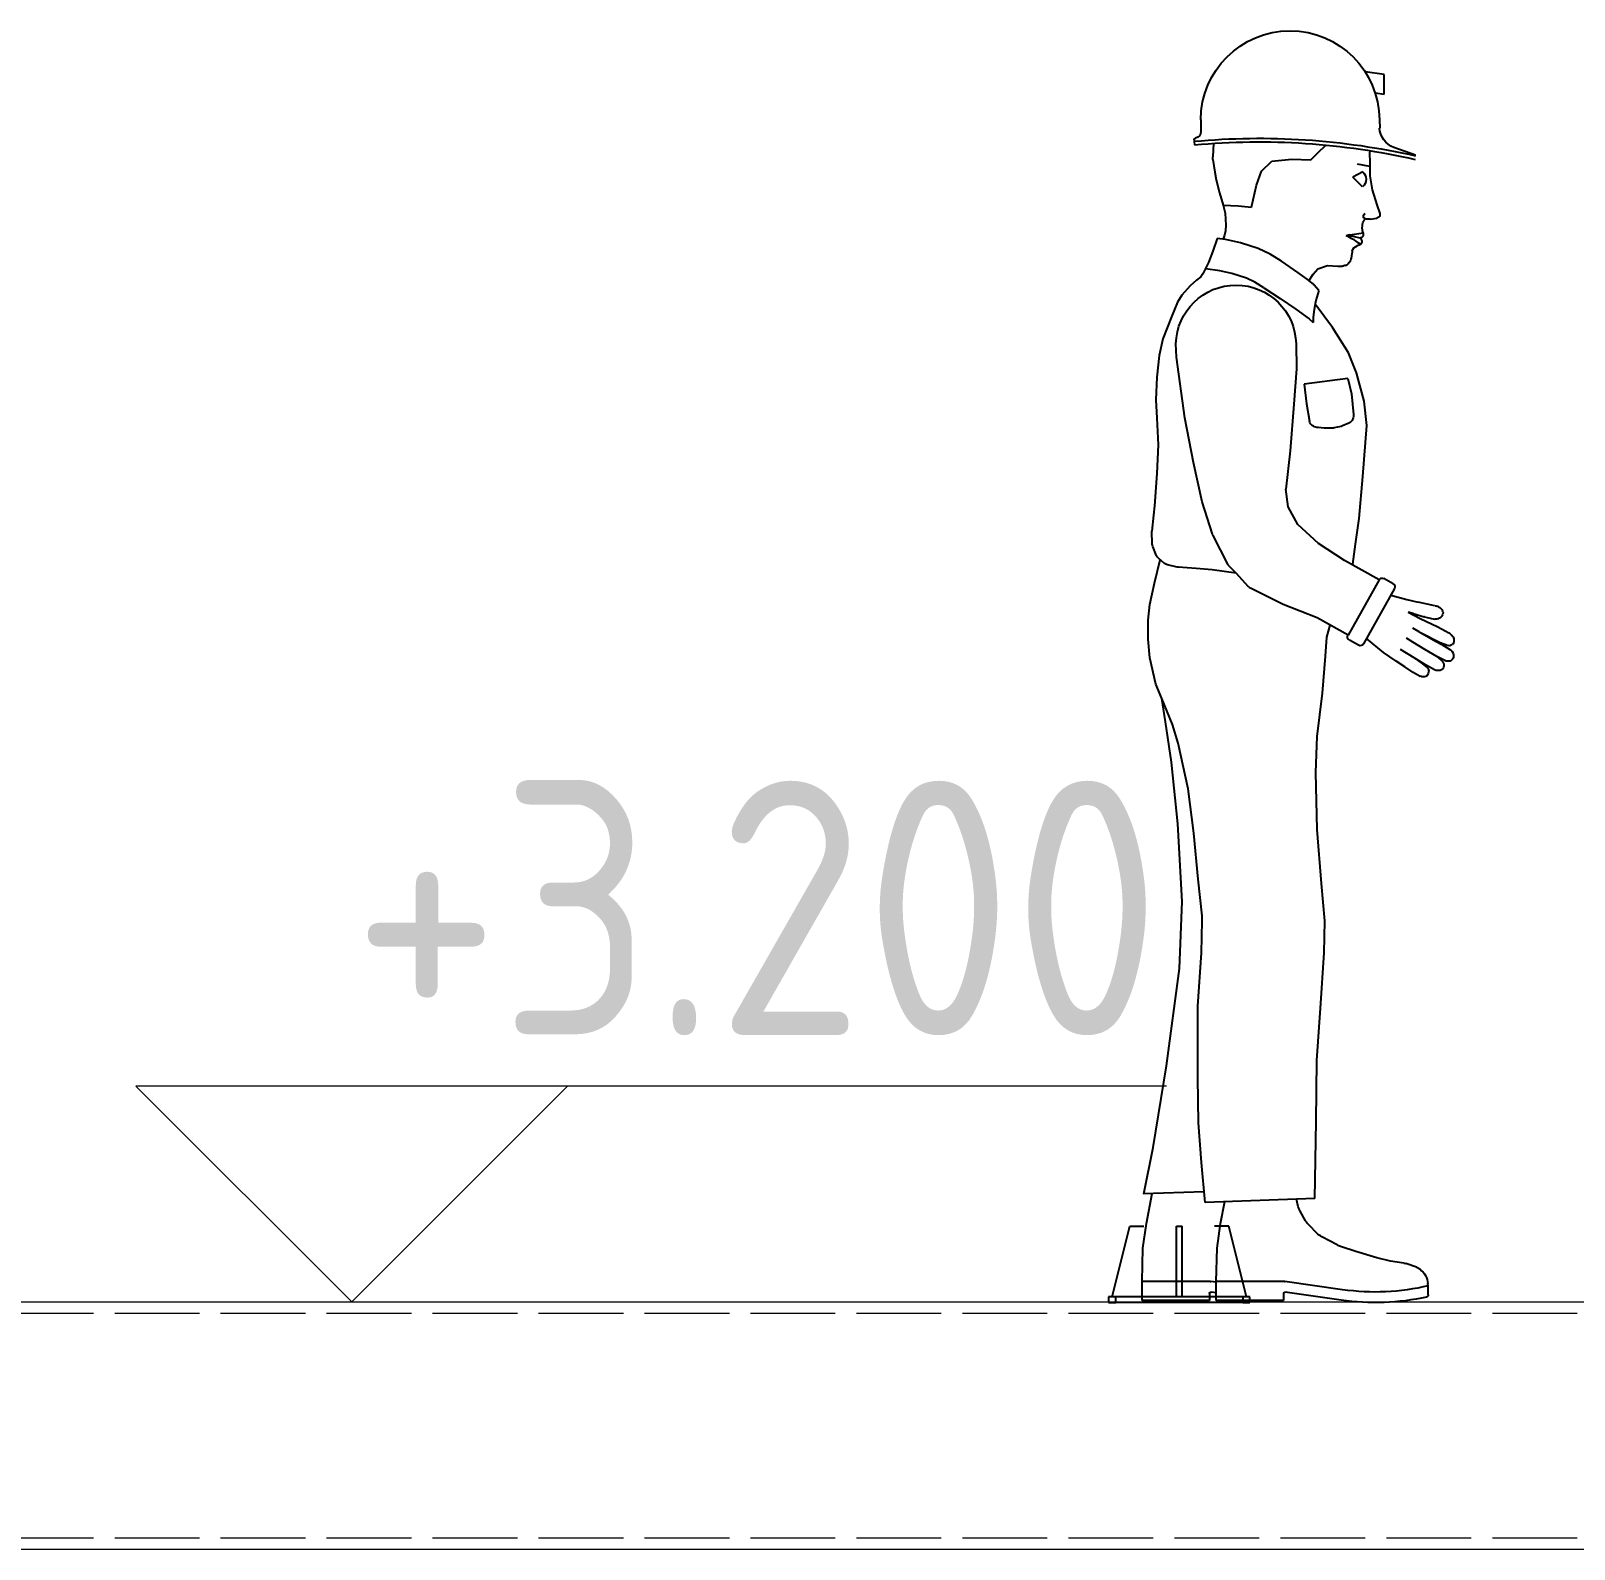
# Model space of a CAD drawing. Header units: millimetres. Extents: x 163705 to 1616509, y 81827 to 302547.
# Drawn here: x 1457167 to 1459351, y 145910 to 148059 of the extents above; entities that cross this region are included whole.
import ezdxf
from ezdxf.enums import TextEntityAlignment as Align

# ---------------------------------------------------------------- set-up
doc = ezdxf.new("R2010")
doc.units = ezdxf.units.MM
doc.header["$LTSCALE"] = 10
doc.linetypes.add('ACAD_ISO02W100', pattern=[15, 12, -3])
for name, color, linetype, lineweight in [('1-文本', 4, 'Continuous', 0), ('1-虚线', 8, 'ACAD_ISO02W100', 0), ('1-钢构', 6, 'Continuous', 0)]:
    doc.layers.add(name, color=color, linetype=linetype, lineweight=lineweight)
doc.styles.add('HZ', font='gbenor.shx', dxfattribs={"bigfont": 'gbcbig.shx'})
pattern_1 = [(45, (-6058.445, -4420.5), (-67.351921, 67.351921), [])]

# ---------------------------------------------------------------- blocks, each defined once
blk = doc.blocks.new('*U293')
for p, q in [((0, 350), (4700, 350)), ((0, 0), (4700, 0))]:
    blk.add_line(p, q)
at = {"layer": '1-虚线'}
for p, q in [((0, 334), (4700, 334)), ((0, 16), (4700, 16))]:
    blk.add_line(p, q, dxfattribs=at)
blk = doc.blocks.new('操作人员')
for p, q in [((-228.6, 1085.7), (-202, 1089.4)), ((-228.6, 1058.1), (-228.6, 1085.7)), ((-216, 1059.7), (-228.6, 1058.1)), ((-222, 1021.5), (-222.4, 1009.9)), ((30.7, 1021.5), (30.7, 1005.1)), ((-135, 975), (-146.1, 985.8)), ((12.8, 988.3), (13.8, 969.3)), ((40.3, 994.9), (38.1, 995.5)), ((40.2, 991.1), (39.8, 986.2)), ((40.4, 994.8), (40.2, 991.1)), ((-273.1, 971.7), (-242.3, 982.6)), ((-208.6, 961.2), (-208.7, 942.3)), ((-208.2, 974.5), (-208.6, 961.2)), ((-208.5, 977.9), (-208.2, 974.5)), ((-125, 965), (-135, 975)), ((-98, 966), (-125, 965)), ((-70, 963), (-98, 966)), ((-55, 949), (-70, 963)), ((13.6, 965.2), (11, 947.7)), ((-208.7, 942.3), (-212, 922.3)), ((-208.6, 955.4), (-190.8, 958.7)), ((-198.4, 948), (-184.6, 940.6)), ((-198.2, 926.9), (-184.6, 940.6)), ((-48, 929), (-55, 949)), ((11, 947.7), (8.8, 936.6)), ((-212, 922.3), (-218.5, 901.2)), ((-41, 898), (-48, 929)), ((4.3, 918.1), (-1, 901)), ((8.8, 936.6), (4.3, 918.1)), ((-218.5, 901.2), (-222.5, 889)), ((-22, 900), (-41, 898)), ((-1, 901), (-22, 900)), ((-1, 901), (-3.7, 889.4)), ((-209, 881.2), (-218.2, 882.5)), ((-207.7, 881.1), (-203.9, 881.1)), ((-202.3, 881.3), (-202.4, 881.3)), ((-199.5, 877.7), (-199.7, 878.1)), ((-198.2, 873.9), (-198.7, 875.6)), ((-3.7, 889.4), (-4.6, 872.7)), ((-199.1, 861.5), (-198.3, 864.7)), ((-187, 859.6), (-199.1, 861.5)), ((-198, 866.2), (-197.9, 867.5)), ((-197.8, 868.7), (-197.9, 871.6)), ((-194.8, 853.9), (-186.8, 855.9)), ((-187, 859.6), (-187.4, 859.7)), ((-180.4, 858.7), (-187, 859.6)), ((-186.8, 855.9), (-183.1, 856.7)), ((-186.1, 851.6), (-184.1, 852.6)), ((-184.1, 852.6), (-182.1, 853.6)), ((-182.1, 853.6), (-179.1, 855.3)), ((-180.6, 857), (-175.2, 857.4)), ((-180.4, 858.7), (-175.2, 857.4)), ((-179.1, 855.3), (-175.2, 857.4)), ((-25.4, 847.3), (-4.4, 852.3)), ((-4.6, 872.7), (-4.2, 864.4)), ((-4.4, 852.3), (7.8, 853.8)), ((-4.2, 864.4), (-2.9, 858.3)), ((-2.9, 858.3), (-0.9, 852.7)), ((7.8, 853.8), (13.7, 835.5)), ((-195.6, 845.2), (-192.1, 847.6)), ((-195.4, 845.1), (-193.6, 844.2)), ((-193.6, 844.2), (-190.6, 843.2)), ((-192.1, 847.6), (-189.1, 849.6)), ((-190.6, 843.2), (-190.3, 843.1)), ((-189.1, 849.6), (-186.1, 851.6)), ((-183.7, 835.6), (-183.6, 835.2)), ((-183.6, 835.2), (-182.6, 829.2)), ((-83.4, 821.3), (-67.4, 831.3)), ((-67.4, 831.3), (-50.4, 839.3)), ((-50.4, 839.3), (-25.4, 847.3)), ((13.7, 835.5), (19.7, 819.5)), ((-182.6, 829.2), (-182, 826)), ((-180.9, 822.5), (-180.7, 821.8)), ((-177.3, 817.5), (-176, 816.5)), ((-174, 815.6), (-176, 816.5)), ((-163.4, 814.6), (-169.6, 814.6)), ((-148.5, 815.5), (-163.4, 814.6)), ((-135, 810.9), (-148.5, 815.5)), ((-128.3, 802.9), (-135, 810.9)), ((-106.4, 805.3), (-83.4, 821.3)), ((3.6, 807.9), (24.2, 810.5)), ((19.7, 819.5), (27.7, 803.5)), ((-136.2, 780), (-129.9, 787.5)), ((-122.3, 793.9), (-128.3, 802.9)), ((-126.7, 790.5), (-119.7, 795.9)), ((-119.7, 795.9), (-106.4, 805.3)), ((-58.6, 783.7), (-45.8, 791.7)), ((-45.8, 791.7), (-33.9, 797.3)), ((-33.9, 797.3), (-13.3, 803.9)), ((-13.3, 803.9), (3.6, 807.9)), ((27.7, 803.5), (30.7, 799.5)), ((30.7, 799.5), (36.7, 794.5)), ((36.7, 794.5), (45.7, 786.5)), ((45.7, 786.5), (57.7, 773.5)), ((-136.2, 780), (-132.2, 766)), ((-132.2, 766), (-130.2, 756)), ((-81.6, 768.7), (-103.6, 753.7)), ((-58.6, 783.7), (-81.6, 768.7)), ((57.7, 773.5), (63.7, 763.5)), ((-155.5, 727.6), (-131.1, 760.6)), ((-130.2, 756), (-129.2, 750)), ((-129.2, 750), (-128.2, 742)), ((-103.6, 753.7), (-122.6, 739.7)), ((63.7, 763.5), (72.3, 742.6)), ((-178.5, 691.6), (-155.5, 727.6)), ((-128.2, 742), (-128.2, 734.8)), ((-122.6, 739.7), (-128.2, 734.8)), ((72.3, 742.6), (84.3, 711.6)), ((-104.1, 704.3), (-104.7, 669)), ((65, 685.6), (65.9, 704.4)), ((84.3, 711.6), (89.6, 687.9)), ((-189.5, 663.6), (-178.5, 691.6)), ((53.4, 599.7), (65, 685.6)), ((89.6, 687.9), (92.9, 657.3)), ((-200.5, 623.6), (-189.5, 663.6)), ((-177.3, 655.5), (-182.3, 633.6)), ((-177.3, 655.5), (-115.6, 647.6)), ((-104.7, 669), (-100.7, 619)), ((92.9, 657.3), (94.3, 625.3)), ((-182.3, 633.6), (-185.4, 604.6)), ((-115.6, 647.6), (-118.9, 619.8)), ((-204.3, 588.7), (-200.5, 623.6)), ((-118.9, 619.8), (-123.3, 595.1)), ((-100.7, 619), (-95.7, 553)), ((94.3, 625.3), (93.2, 599.1)), ((-185.3, 601.6), (-184.9, 599.8)), ((-182.4, 595), (-182, 594.5)), ((-178.7, 592.2), (-169.9, 588.3)), ((-124.7, 591.4), (-124.7, 591.4)), ((41, 536.7), (53.4, 599.7)), ((93.2, 599.1), (90.9, 561.4)), ((-198.6, 516.9), (-204.3, 588.7)), ((-168, 587.6), (-157.7, 585.4)), ((-155.7, 585.1), (-143.7, 585)), ((-143.7, 585), (-135.2, 585.9)), ((-133.4, 586.3), (-130.3, 587.2)), ((-95.7, 553), (-89.7, 499)), ((90.9, 561.4), (93, 520.8)), ((28.7, 480.9), (41, 536.7)), ((-193.5, 457.5), (-198.6, 516.9)), ((93, 520.8), (96.1, 475.3)), ((-92.8, 474), (-89.7, 499)), ((14, 434.9), (28.7, 480.9)), ((-106.8, 449), (-92.8, 474)), ((96.1, 475.3), (97.6, 461.9)), ((97.6, 461.9), (100.1, 439.4)), ((-188.4, 420.9), (-193.5, 457.5)), ((-135.8, 422), (-106.8, 449)), ((99.4, 421.1), (100.1, 439.4)), ((-184.4, 392.9), (-188.4, 420.9)), ((-172.8, 398), (-135.8, 422)), ((-7.3, 392.8), (13.4, 433.4)), ((93.3, 404.6), (98.6, 417.7)), ((-221.7, 370.5), (-172.8, 398)), ((82.1, 393.8), (90.4, 400.7)), ((96.5, 365.7), (88.4, 399)), ((-241.6, 365), (-228.5, 372.4)), ((-36.8, 360.8), (-19.1, 379.7)), ((-19.1, 379.7), (-9, 390.5)), ((-19.1, 379.7), (14.5, 384.7)), ((14.5, 384.7), (37.3, 386.3)), ((37.3, 386.3), (62.6, 388.2)), ((64.1, 388.5), (78, 391.8)), ((-243.5, 358.2), (-199.4, 279.8)), ((-221.7, 370.5), (-177.6, 292)), ((-86, 335.5), (-39.6, 358.7)), ((102.9, 335.4), (96.5, 365.7)), ((-305.7, 332.2), (-302.6, 333.3)), ((-300.7, 333.8), (-289.7, 336)), ((-289.7, 336), (-276.7, 338.7)), ((-260.7, 342.7), (-276.7, 338.7)), ((-238.2, 348.9), (-260.7, 342.7)), ((-134, 316.5), (-86, 335.5)), ((105.2, 313.6), (102.9, 335.4)), ((-304.7, 315.3), (-305.1, 315.4)), ((-279.6, 315.8), (-304.6, 303.8)), ((-295.7, 315.7), (-300.6, 315)), ((-285.9, 318), (-295.7, 315.7)), ((-269.7, 322.7), (-285.4, 318.1)), ((-262.7, 324.7), (-279.6, 315.8)), ((-269.7, 322.7), (-262.7, 324.7)), ((-177.6, 292), (-134, 316.5)), ((-147.7, 289.5), (-152.3, 306.2)), ((105.5, 286.7), (105.2, 313.6)), ((-304.6, 303.8), (-320.3, 295.5)), ((-278.3, 296.8), (-309.1, 281.1)), ((-278.3, 296.8), (-301.3, 283.8)), ((-278.3, 296.8), (-269.3, 302.2)), ((-269.4, 282.3), (-260.2, 287.8)), ((-227.6, 267.7), (-203.7, 287.5)), ((-192.5, 277.9), (-179.5, 285.2)), ((-145.9, 262.4), (-147.7, 289.5)), ((103, 260.2), (105.5, 286.7)), ((-301.3, 283.8), (-310.3, 278.8)), ((-303.1, 262.1), (-286.5, 272.1)), ((-286.5, 272.1), (-269.4, 282.3)), ((-271.1, 260.1), (-252.1, 272.1)), ((-245.9, 255.3), (-227.6, 267.7)), ((-141.3, 210), (-145.9, 262.4)), ((-314.4, 256.3), (-303.1, 262.1)), ((-303.1, 262.1), (-309.1, 257.1)), ((-306.9, 242.1), (-304.6, 242.1)), ((-299.9, 243.3), (-287.1, 250.1)), ((-291.3, 244), (-291.7, 242.4)), ((-284.9, 250.3), (-289.9, 246.1)), ((-287.1, 250.1), (-271.1, 260.1)), ((-273.9, 258.3), (-284.9, 250.3)), ((-269.9, 239.3), (-257.9, 247.3)), ((-257.9, 247.3), (-245.9, 255.3)), ((94.6, 222.9), (103, 260.2)), ((-291.7, 240.2), (-291.2, 237.8)), ((-289.9, 235.2), (-289.4, 234.8)), ((-285.9, 233.3), (-282.2, 233.3)), ((-279.8, 233.9), (-269.9, 239.3)), ((86.1, 202.5), (94.6, 222.9)), ((-134.1, 148.7), (-141.3, 210)), ((70.8, 165.7), (86.1, 202.5)), ((80.6, 169.4), (86.1, 202.5)), ((62.6, 139.1), (70.8, 165.7)), ((72.1, 112.2), (80.6, 169.4)), ((-132.1, 97.7), (-134.1, 148.7)), ((48.6, 74.9), (62.6, 139.1)), ((63.1, 25.2), (72.1, 112.2)), ((-133.7, 17.2), (-132.1, 97.7)), ((40.7, 11.8), (48.6, 74.9)), ((57, -84.7), (63.1, 25.2)), ((-140.3, -59.3), (-133.7, 17.2)), ((34.7, -53.2), (40.7, 11.8)), ((-144.9, -112.2), (-140.3, -59.3)), ((28.7, -105.2), (34.7, -53.2)), ((60.8, -179.4), (57, -84.7)), ((28.7, -112.2), (28.7, -105.2)), ((-143.8, -157.3), (-144.9, -112.2)), ((29.8, -157.3), (28.7, -112.2)), ((-138.5, -235.7), (-143.8, -157.3)), ((34.9, -232.7), (29.8, -157.3)), ((79.4, -317.4), (60.8, -179.4)), ((-133.6, -309.7), (-138.5, -235.7)), ((34.9, -253.5), (34.9, -232.7)), ((34.9, -334.3), (34.9, -253.5)), ((-132.3, -396.3), (-133.6, -309.7)), ((98.4, -433.1), (79.4, -317.4)), ((34.1, -398), (34.9, -334.3)), ((-130.8, -505), (-132.3, -396.3)), ((30, -454.4), (34.1, -398)), ((111.2, -498.7), (98.4, -433.1)), ((24.8, -510.6), (30, -454.4)), ((26.2, -495.6), (112.3, -498.7)), ((107.8, -540.5), (99.6, -498.3)), ((-130.8, -505), (24.8, -510.6)), ((-117.5, -536.6), (-109.9, -523.2)), ((-106.6, -514.5), (-104.8, -505.9)), ((2.8, -540.5), (-3.2, -509.6)), ((-133.4, -554), (-122.4, -543)), ((7.8, -575.5), (2.8, -540.5)), ((112.8, -575.5), (107.8, -540.5)), ((-162.3, -570.9), (-140.4, -559.2)), ((-237.9, -593.7), (-218.5, -589.1)), ((-218.5, -589.1), (-188.5, -580.1)), ((-188.5, -580.1), (-166.9, -572.9)), ((8.8, -622.5), (7.8, -575.5)), ((113.8, -622.5), (112.8, -575.5)), ((-279.6, -605.3), (-278.9, -604.8)), ((-274.5, -602.4), (-259.2, -597.2)), ((-256.6, -596.5), (-237.9, -593.7)), ((-291.2, -628.7), (-290.8, -625.3)), ((-291.2, -641.7), (-291.2, -628.7)), ((-169.9, -634.2), (-88.4, -622.6)), ((-87.7, -622.5), (8.8, -622.5)), ((8.8, -649.5), (8.8, -622.5)), ((8.8, -623.7), (16.6, -622.6)), ((17.3, -622.5), (113.8, -622.5)), ((113.8, -649.5), (113.8, -622.5)), ((-167.8, -649.1), (-88.8, -637.8)), ((-86.5, -639.8), (-86.5, -649.5)), ((-86.5, -649.5), (8.8, -649.5)), ((8.8, -638.8), (16.2, -637.8)), ((18.5, -639.8), (18.5, -649.5)), ((18.5, -649.5), (113.8, -649.5))]:
    blk.add_line(p, q)
at = {"lineweight": 25}
for p, q in [((-311.8, 325.6), (-311.3, 326.7)), ((-311.5, 321), (-311.8, 321.7)), ((-327.2, 286.8), (-327.3, 286.8)), ((-322.7, 293.7), (-324.5, 291.9)), ((-327.3, 282.8), (-327.1, 282)), ((-324.7, 278.7), (-323.4, 277.9)), ((-322.7, 271.5), (-323.5, 270.7)), ((-310.3, 278.8), (-321.9, 272)), ((-319.6, 277.3), (-317.9, 277.7)), ((-317.4, 277.9), (-310.2, 280.6)), ((-326.9, 261.9), (-326.8, 260.9)), ((-325.3, 258), (-324, 256.7)), ((-320.5, 255.2), (-318.9, 255.2)), ((-313.1, 251), (-313.1, 249.6)), ((-313, 248.6), (-312.6, 246.5)), ((-309.1, 257.1), (-311.6, 254.6)), ((-309.9, 243), (-309.1, 242.6)), ((-33.8, -644.3), (-8.8, -544.3)), ((-8.8, -544.3), (11.2, -544.3)), ((65.2, -544.3), (57.2, -544.3)), ((57.2, -644.3), (57.2, -544.3)), ((65.2, -644.3), (65.2, -544.3)), ((131.2, -544.3), (111.2, -544.3)), ((156.2, -644.3), (131.2, -544.3)), ((-38.8, -652.3), (-38.8, -644.3)), ((-38.8, -644.3), (-28.8, -644.3)), ((-28.8, -652.3), (-38.8, -652.3)), ((-28.8, -644.3), (-28.8, -652.3)), ((-28.8, -644.3), (151.2, -644.3)), ((-28.8, -652.3), (151.2, -652.3)), ((151.2, -652.3), (151.2, -644.3)), ((151.2, -644.3), (161.2, -644.3)), ((161.2, -652.3), (151.2, -652.3)), ((161.2, -644.3), (161.2, -652.3))]:
    blk.add_line(p, q, dxfattribs=at)
for centre, radius, start, end in [((-95.6, 1021.1), 126.4, 0.1651, 179.8349), ((-252.3, 1010.9), 30, 289.477, 358.2101), ((40.7, 1005.1), 10, 180, 254.7449), ((-51.5, -7.6), 1003, 84.7582, 102.7626), ((-51.5, -7.6), 998, 84.7519, 102.8097), ((-6.2, 968.2), 20, 351.4216, 3.0398), ((-189.1, 937.5), 14, 131.7935, 229.3257), ((-217.8, 887.5), 5, 161.5651, 263.1513), ((-219.5, 872.6), 10, 82.1949, 83.1513), ((-207.7, 891.1), 10, 262.1949, 270.0775), ((-203.7, 885.3), 4.19, 267.4626, 67.5556), ((-208.6, 873.5), 10, 27.4222, 50.9961), ((-208.4, 873.1), 10, 14.5655, 27.4222), ((-207.9, 871.3), 10, 1.3996, 14.5655), ((-193.2, 859.8), 6.07, 163.773, 254.7214), ((-208, 867.2), 10, 345.9638, 354.6267), ((-207.8, 868.4), 10, 354.6267, 1.3996), ((-191.1, 849.2), 6, 128.1443, 219.5681), ((-179.2, 837), 20, 94.1017, 101.3099), ((-195, 846), 1, 219.5681, 243.4349), ((-193.5, 833.6), 10, 11.3099, 71.5651), ((-162.4, 829.9), 20, 191.3099, 201.8014), ((-171.4, 825.6), 10, 201.8014, 233.6281), ((-169.7, 824.6), 10, 244.2282, 270.4485), ((-114.6, 774.6), 20, 127.4509, 139.9711), ((-19.1, 702.7), 85, 1.1711, 178.8973), ((-175.5, 603.6), 10, 173.9408, 191.5682), ((-175.1, 601.8), 10, 191.5682, 222.754), ((-174.7, 601.3), 10, 222.754, 246.1872), ((-133.1, 596.8), 10, 286.6268, 327.3671), ((-133.1, 596.8), 10, 327.3671, 349.9698), ((-165.8, 597.4), 10, 246.1872, 257.522), ((-155.6, 595.1), 10, 257.522, 269.3811), ((-136.3, 595.9), 10, 276.2179, 286.6268), ((4.5, 437.9), 10, 332.9362, 342.2476), ((89.4, 421.5), 10, 337.6199, 357.8223), ((75.7, 401.5), 10, 283.2405, 309.8056), ((84, 408.4), 10, 309.8056, 337.6199), ((-226, 368), 5, 29.3504, 119.3504), ((-16.2, 397.4), 10, 316.8476, 332.9362), ((61.8, 398.2), 10, 274.3987, 283.2405), ((-239.1, 360.7), 5, 119.3504, 209.3504), ((-44.1, 367.7), 10, 296.5651, 316.8476), ((-302.2, 322.8), 10, 110.556, 156.8014), ((-299.1, 324), 10, 99.4623, 110.556), ((-302.3, 325), 10, 203.1986, 254.0546), ((-302, 324.9), 10, 254.0546, 278.1301), ((-286.9, 322.9), 5, 281.3099, 287.354), ((-181.9, 289.6), 5, 299.3504, 29.3504), ((-195, 282.2), 5, 209.3504, 299.3504), ((-306.9, 247.1), 5, 243.4349, 270), ((-304.6, 252.1), 10, 270, 298.0725), ((-286.8, 241.2), 5, 165.9638, 191.3099), ((-287.4, 243.1), 4, 129.8056, 165.9638), ((-286.3, 238.8), 5, 191.3099, 225), ((-285.9, 238.3), 5, 225, 270), ((-282.2, 238.3), 5, 270, 298.6105), ((-135.9, -508.4), 30, 330.2551, 348.2503), ((-143.6, -521.7), 30, 315, 330.2551), ((-154.6, -532.8), 30, 298.1786, 315), ((-176.4, -544.5), 30, 288.4349, 298.1786), ((-261, -628.9), 30, 128.2787, 173.1429), ((-269.7, -616.6), 15, 108.9221, 128.2787), ((-254.3, -611.4), 15, 98.5308, 108.9221), ((-216, -312.7), 324.8, 256.6072, 278.1454), ((-87.7, -627.5), 5, 90, 98.1454), ((17.3, -627.5), 5, 90, 98.1454), ((-288.2, -641.7), 3, 180, 257.6159), ((-216, -312.7), 339.8, 257.6159, 278.1454), ((-88.5, -639.8), 2, 0, 98.1454), ((16.5, -639.8), 2, 0, 98.1454)]:
    blk.add_arc(centre, radius, start, end)
for centre, radius, start, end in [((-307.2, 323.7), 5, 156.8014, 203.1986), ((-317.4, 284.8), 10, 168.6901, 191.3099), ((-317.4, 284.9), 10, 135, 168.6901), ((-315.6, 286.7), 10, 117.8973, 135), ((-322.2, 283), 5, 191.3099, 239.0362), ((-317, 263.2), 10, 130.9985, 187.125), ((-320.8, 282.2), 5, 239.0362, 284.0362), ((-319.4, 267.7), 5, 120.2564, 130.9985), ((-319.1, 282.6), 5, 284.0362, 290.556), ((-313.7, 290), 10, 290.556, 297.0088), ((-321.8, 261.6), 5, 187.125, 225), ((-320.5, 260.2), 5, 225, 270), ((-318.9, 265.2), 10, 270, 296.9741), ((-308.1, 251), 5, 135, 180), ((-308.1, 249.6), 5, 180, 191.3099), ((-307.7, 247.5), 5, 191.3099, 243.4349)]:
    blk.add_arc(centre, radius, start, end, dxfattribs=at)

msp = doc.modelspace()

# ---------------------------------------------------------------- hatches: boundary and pattern name
at = {"lineweight": 18}
h = msp.add_hatch(dxfattribs=at)
h.set_pattern_fill('ANSI31', color=256, scale=30, style=0)
h.set_pattern_definition(pattern_1)
h.paths.add_polyline_path([(1457225.404, 146953.157), (1457222.632, 146956.04), (1457522.632, 147244.502), (1457525.404, 147241.618)], flags=0)
h = msp.add_hatch(dxfattribs=at)
h.set_pattern_fill('ANSI31', color=256, scale=30, style=0)
h.set_pattern_definition(pattern_1)
h.paths.add_polyline_path([(1457553.404, 147241.618), (1457535.404, 147241.618), (1457535.404, 147249.618), (1457553.404, 147249.618)], flags=0)
h = msp.add_hatch(dxfattribs=at)
h.set_pattern_fill('ANSI31', color=256, scale=30, style=0)
h.set_pattern_definition(pattern_1)
edge = h.paths.add_edge_path(flags=0)
edge.add_arc((1457554.204, 147249.418), 0.2, 0, 90)
edge.add_line((1457554.204, 147249.618), (1457551.404, 147249.618))
edge.add_line((1457551.404, 147249.618), (1457551.404, 147261.518))
edge.add_arc((1457551.504, 147261.518), 0.1, 90, 180, ccw=False)
edge.add_line((1457551.504, 147261.618), (1457555.321, 147261.618))
edge.add_line((1457555.321, 147261.618), (1457555.321, 147255.618))
edge.add_line((1457555.321, 147255.618), (1457565.488, 147255.618))
edge.add_line((1457565.488, 147255.618), (1457565.488, 147261.618))
edge.add_line((1457565.488, 147261.618), (1457569.304, 147261.618))
edge.add_arc((1457569.304, 147261.518), 0.1, 0, 90, ccw=False)
edge.add_line((1457569.404, 147261.518), (1457569.404, 147249.618))
edge.add_line((1457569.404, 147249.618), (1457566.604, 147249.618))
edge.add_arc((1457566.604, 147249.418), 0.2, 90, 180)
edge.add_line((1457566.404, 147249.418), (1457566.404, 147210.493))
edge.add_line((1457566.404, 147210.493), (1457564.889, 147209.618))
edge.add_line((1457564.889, 147209.618), (1457555.92, 147209.618))
edge.add_line((1457555.92, 147209.618), (1457554.404, 147210.493))
edge.add_line((1457554.404, 147210.493), (1457554.404, 147249.418))
h = msp.add_hatch(dxfattribs=at)
h.set_pattern_fill('ANSI31', color=256, scale=30, style=0)
h.set_pattern_definition(pattern_1)
h.paths.add_polyline_path([(1457569.232, 147221.481), (1457569, 147221.418), (1457566.404, 147221.418), (1457566.404, 147233.618), (1457569, 147233.618), (1457569.232, 147233.556)], flags=0)
h = msp.add_hatch(dxfattribs=at)
h.set_pattern_fill('ANSI31', color=256, scale=30, style=0)
h.set_pattern_definition(pattern_1)
edge = h.paths.add_edge_path(flags=0)
edge.add_line((1458108.404, 147101.618), (1458107.783, 147100.583))
edge.add_arc((1458104.353, 147102.641), 4, 245.036243, 329.036243, ccw=False)
edge.add_line((1458102.665, 147099.015), (1458073.537, 147112.575))
edge.add_arc((1458070.16, 147105.323), 8, 65.036243, 149.036243)
edge.add_line((1458063.3, 147109.439), (1458028.829, 147051.987))
edge.add_arc((1458035.689, 147047.871), 8, 149.036243, 233.036243)
edge.add_line((1458030.879, 147041.479), (1458056.551, 147022.158))
edge.add_arc((1458054.146, 147018.962), 4, -30.963757, 53.036243, ccw=False)
edge.add_line((1458057.576, 147016.904), (1458056.955, 147015.869))
edge.add_line((1458056.955, 147015.869), (1458015.795, 147040.565))
edge.add_line((1458015.795, 147040.565), (1458067.245, 147126.314))
edge.add_line((1458067.245, 147126.314), (1458108.404, 147101.618))
h = msp.add_hatch(dxfattribs=at)
h.set_pattern_fill('ANSI31', color=256, scale=30, style=0)
h.set_pattern_definition(pattern_1)
h.paths.add_polyline_path([(1457515.404, 146891.618), (1457585.404, 146991.618), (1457590.287, 146991.618), (1457517.487, 146887.618), (1457425.404, 146887.618), (1457425.404, 146891.618)], flags=0)
h = msp.add_hatch(dxfattribs=at)
h.set_pattern_fill('ANSI31', color=256, scale=30, style=0)
h.set_pattern_definition(pattern_1)
h.paths.add_polyline_path([(1457381.404, 146766.618), (1457381.404, 146746.618), (1457375.404, 146746.618), (1457375.404, 146766.618)], flags=0)
h = msp.add_hatch(dxfattribs=at)
h.set_pattern_fill('ANSI31', color=256, scale=30, style=0)
h.set_pattern_definition(pattern_1)
h.paths.add_polyline_path([(1457597.443, 146437.388), (1457712.136, 146601.234), (1457720.328, 146595.5), (1457605.635, 146431.653)], flags=0)
h = msp.add_hatch(dxfattribs=at)
h.set_pattern_fill('ANSI31', color=256, scale=30, style=0)
h.set_pattern_definition(pattern_1)
h.paths.add_polyline_path([(1457760.47, 146530.78), (1457768.663, 146525.046), (1457754.039, 146504.155), (1457745.847, 146509.89)], flags=0)
h = msp.add_hatch(dxfattribs=at)
h.set_pattern_fill('ANSI31', color=256, scale=30, style=0)
h.set_pattern_definition(pattern_1)
h.paths.add_polyline_path([(1457688.378, 146410.353), (1457680.186, 146416.088), (1457694.809, 146436.978), (1457703.001, 146431.244)], flags=0)

# ---------------------------------------------------------------- linework, layer by layer
at = {"layer": '1-文本'}
msp.add_line((1456835.648, 146259.632), (1458406.742, 146259.632), dxfattribs=at)
msp.add_lwpolyline([(1458774.52, 146565.102), (1457315.725, 146565.102), (1457621.195, 146259.632), (1457926.665, 146565.102)], dxfattribs=at)

# ---------------------------------------------------------------- block references
at = {"xscale": -1}
msp.add_blockref('操作人员', (1458853.698, 146911.049, -618.537), dxfattribs=at)
at = {"layer": '1-钢构'}
msp.add_blockref('*U293', (1456835.648, 145909.632), dxfattribs=at)

# ---------------------------------------------------------------- texts
at = {"layer": '1-文本', "style": 'HZ'}
msp.add_text('+3.200', height=360, dxfattribs=at).set_placement((1458766.867, 146637.102), align=Align.RIGHT)

doc.saveas('drawing.dxf')
